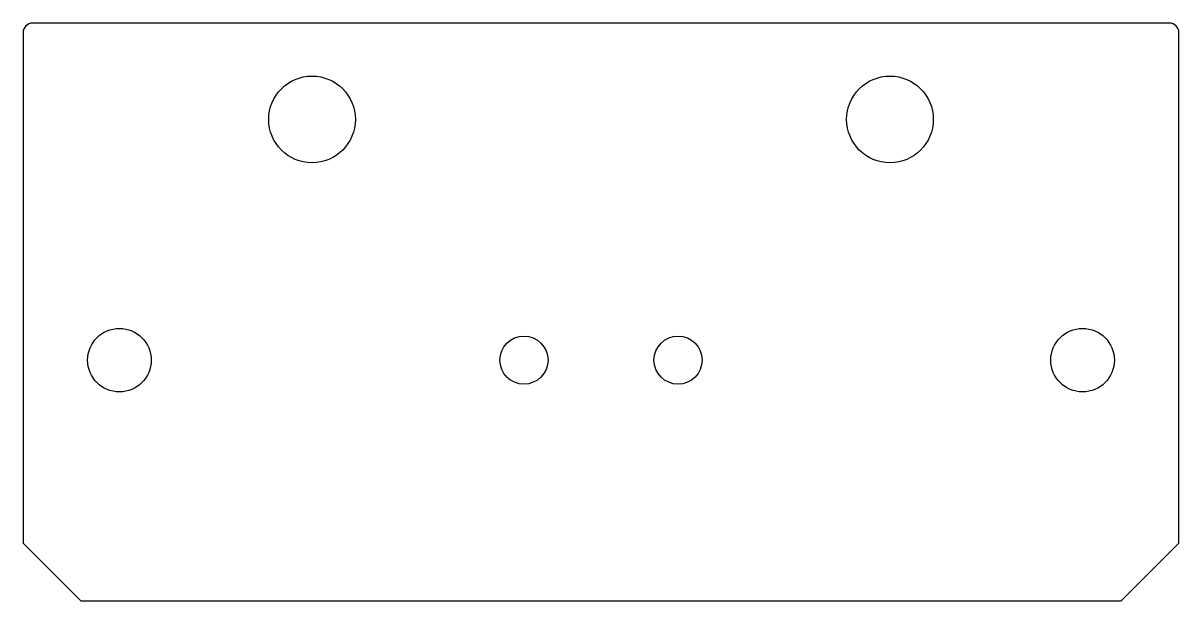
# Model space of a CAD drawing. Extents: x 0 to 60, y 0 to 30.
import ezdxf

# ---------------------------------------------------------------- set-up
doc = ezdxf.new("R2010")
doc.units = 0
doc.header["$MEASUREMENT"] = 0
doc.layers.get('0').update_dxf_attribs({"linetype": 'CONTINUOUS'})

msp = doc.modelspace()

# ---------------------------------------------------------------- linework, layer by layer
for p, q in [((59.5, 30), (0.5, 30)), ((0, 29.5), (0, 3)), ((60, 3), (60, 29.5)), ((0, 3), (3, 0)), ((57, 0), (60, 3)), ((3, 0), (57, 0))]:
    msp.add_line(p, q)
for centre, radius in [((15, 25), 2.25), ((45, 25), 2.25), ((5, 12.5), 1.65), ((55, 12.5), 1.65), ((26, 12.5), 1.25), ((34, 12.5), 1.25)]:
    msp.add_circle(centre, radius)
for centre, start, end in [((0.5, 29.5), 90, 180), ((59.5, 29.5), 0, 90)]:
    msp.add_arc(centre, 0.5, start, end)

doc.saveas('drawing.dxf')
